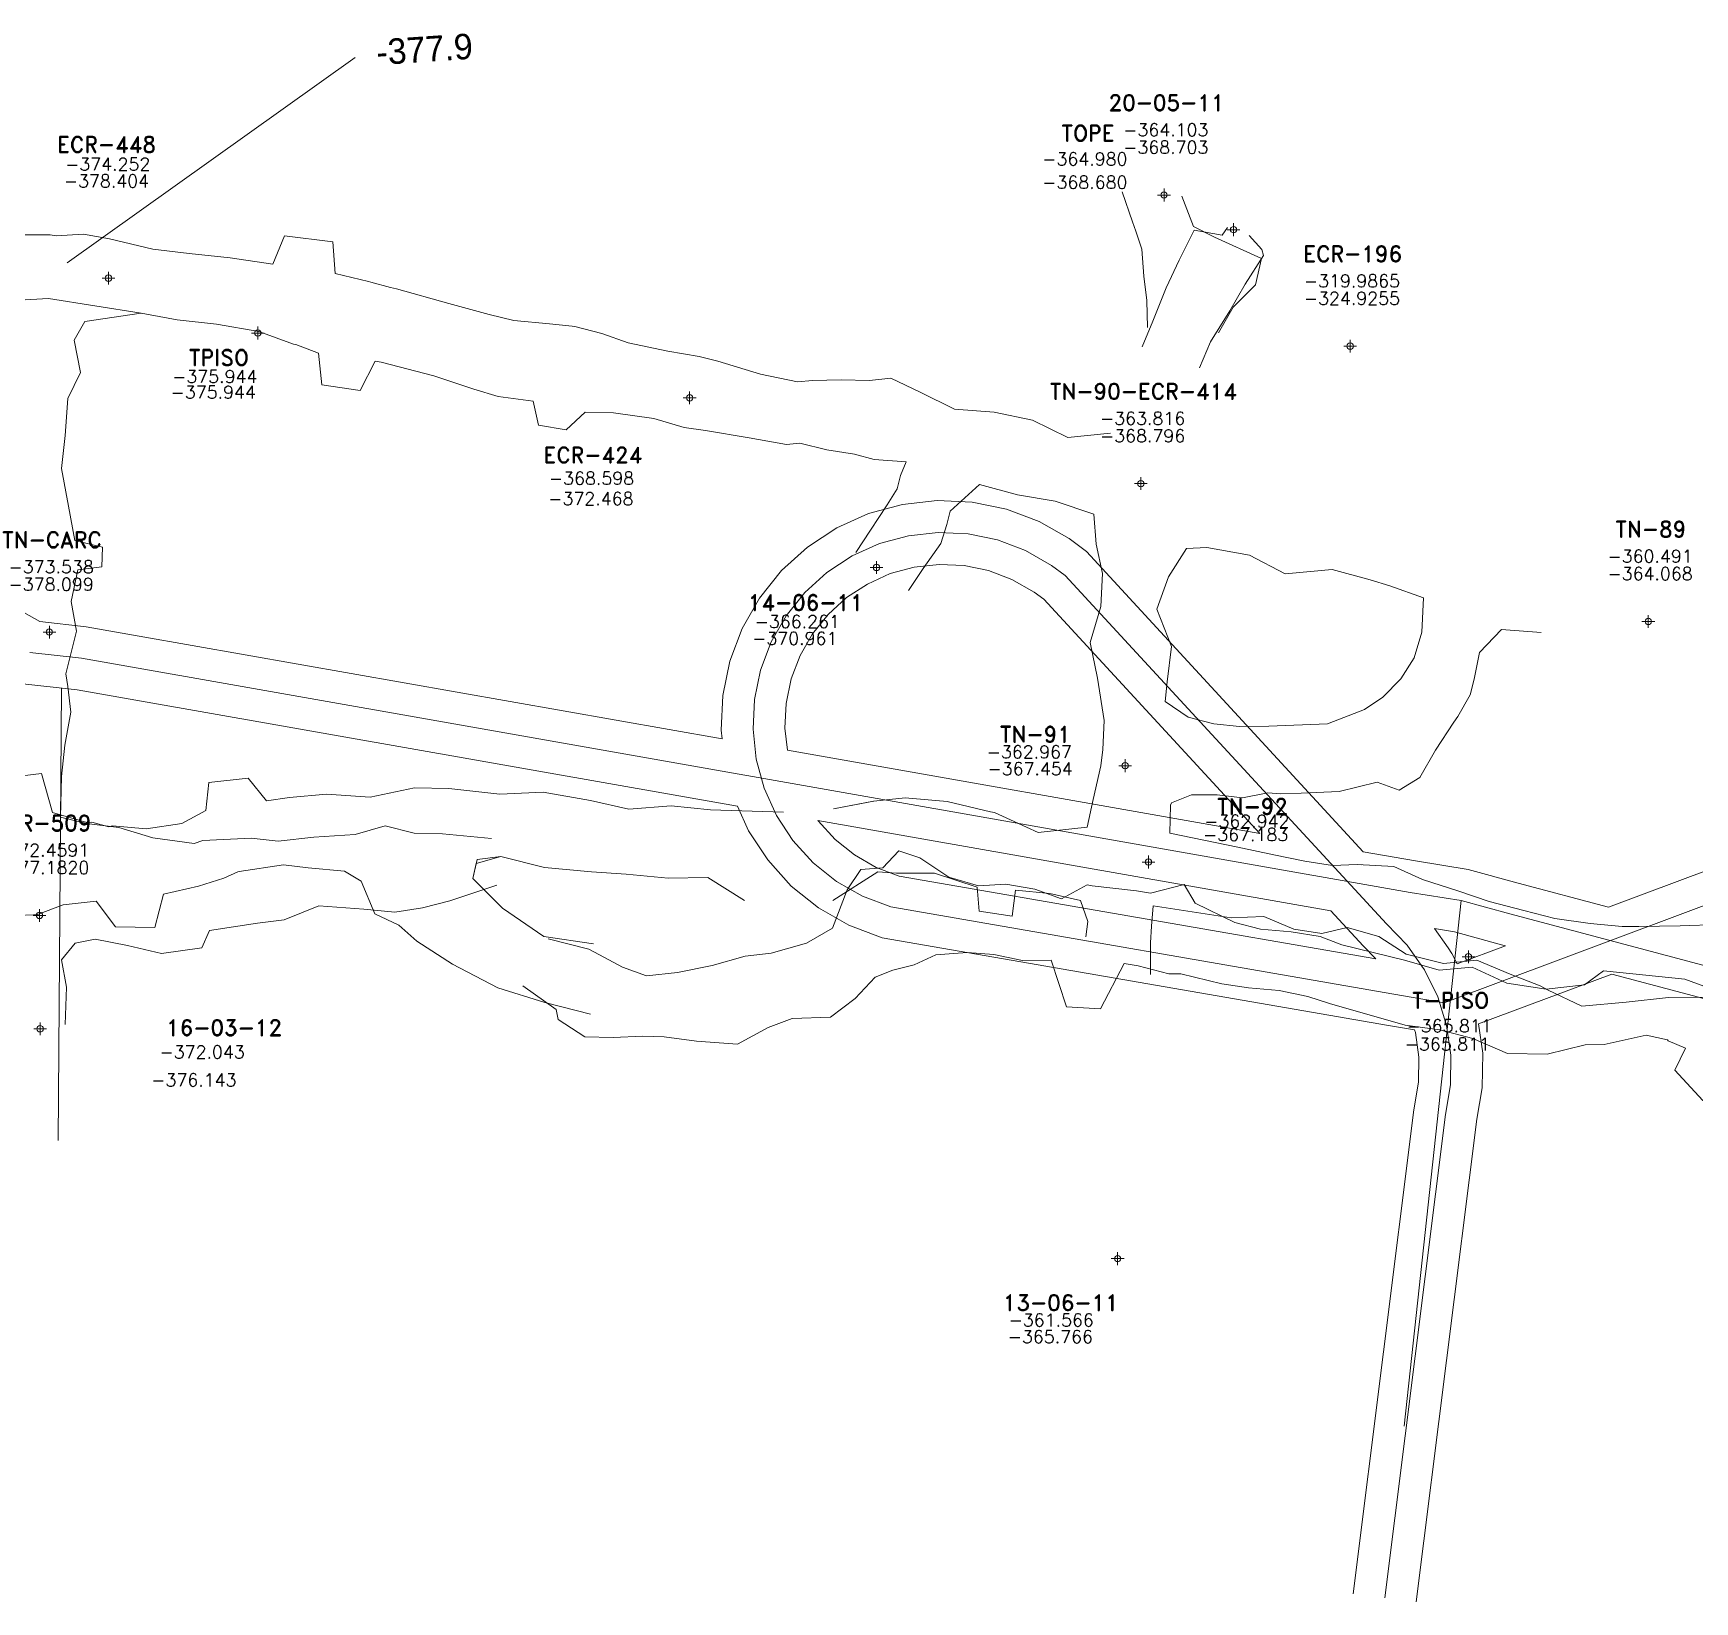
# Model space of a CAD drawing. Extents: x 0 to 99091, y -1812 to 13278.
# Drawn here: x 9876.4 to 10006.8, y 10087 to 10210.1 of the extents above; entities that cross this region are included whole.
import ezdxf
from ezdxf.enums import TextEntityAlignment as Align

# ---------------------------------------------------------------- set-up
doc = ezdxf.new("R2010")
doc.units = 0
doc.header["$MEASUREMENT"] = 0
doc.header["$PDMODE"] = 34
doc.header["$PDSIZE"] = 0.5
for name, color, linetype in [('abajo', 7, 'Continuous'), ('arriba', 7, 'Continuous'), ('F-440-8648-EW-SCR', 1, 'Continuous'), ('F-440-8648-FIC', 204, 'Continuous'), ('F-460-8340-EW-SCR', 5, 'Continuous'), ('F-460-8733-E-SCR', 206, 'Continuous'), ('F-460-8733-W-FIC', 160, 'Continuous'), ('proy82- 480', 7, 'Continuous'), ('PROY82-480', 3, 'Continuous'), ('R-165-7766-NW-FIC', 4, 'Continuous'), ('R-165-7766-NW-SA', 3, 'Continuous'), ('XC-460-8741-S-SCR', 1, 'Continuous')]:
    doc.layers.add(name, color=color, linetype=linetype)
doc.styles.add('ROMAND', font='ROMAND.SHX')
doc.styles.add('ROMANS', font='ROMANS.SHX', dxfattribs={"width": 2.5})

# ---------------------------------------------------------------- blocks, each defined once
blk = doc.blocks.new('F2')
at = {"lineweight": 0}
blk.add_point((0, 0), dxfattribs=at)
at = {"lineweight": 0, "style": 'ROMAND'}
for tag, height, p in [('NOMBRE', 1.25, (0.2, 6.62)), ('CIELO', 1, (0.14, 4.62)), ('PISO', 1, (0.14, 3.25))]:
    blk.add_attdef(tag, text='', height=height, dxfattribs=at).set_placement(p, align=Align.CENTER)
at = {"lineweight": 0, "style": 'ROMANS', "flags": 1}
for tag, p in [('MINA', (-0.07, -3.26)), ('LOCALIZACION', (-0.07, -4.93)), ('ESTRUCTURA', (-0.07, -6.62)), ('NIVEL', (-0.07, -8.29)), ('OBRA', (-0.07, -10.12)), ('FECHA', (-0.07, -11.79)), ('ATRAS', (-0.07, -13.48)), ('TOPOGRAFO', (2.67, -15.3))]:
    blk.add_attdef(tag, text='', height=1.25, dxfattribs=at).set_placement(p, align=Align.CENTER)

msp = doc.modelspace()

# ---------------------------------------------------------------- linework, layer by layer
at = {"color": 2, "linetype": 'Continuous', "lineweight": 0, "flags": 128}
for points, elevation in [([(9879.03, 10192.04), (9901.62, 10208.17)], -363.5), ([(9873.41, 10189.02), (9877.57, 10189.25), (9884.83, 10188.09)], -375.27)]:
    msp.add_lwpolyline(points, dxfattribs=dict(at, elevation=elevation))
at = {"color": 5, "linetype": 'Continuous', "lineweight": 0, "elevation": -375.63, "flags": 128}
msp.add_lwpolyline([(9988.44, 10141.99), (9983.95, 10100.75)], dxfattribs=at)
at = {"layer": 'abajo', "color": 5, "linetype": 'Continuous', "lineweight": 0}
for points in [[(9961.82, 10197.63, -368.7), (9962.64, 10195.26, -368.79), (9962.89, 10194.54, -368.75), (9963.38, 10193.11, -368.86), (9963.52, 10191, -368.73), (9963.77, 10189.08, -368.69), (9963.81, 10186.98, -368.76)], [(9966.5, 10197.27, -368.7), (9967.43, 10194.9, -368.79), (9969.07, 10194.07, -368.75), (9972.75, 10192.39, -368.86), (9972.29, 10190.33, -368.73), (9970.55, 10188.56, -368.69), (9969.39, 10186.55, -368.76)], [(9970.1, 10194.82, -368.68), (9969.68, 10194.23, -368.68), (9967.47, 10194.61, -368.78), (9966.3, 10192.27, -368.77), (9965.29, 10190.08, -368.67), (9964.24, 10187.48, -368.46), (9963.39, 10185.45, -368.45)], [(9971.8, 10194.2, -368.68), (9972.78, 10193.1, -368.68), (9972.92, 10192.62, -368.78), (9971.47, 10190.38, -368.77), (9970.27, 10188.27, -368.67), (9968.75, 10185.84, -368.46), (9967.9, 10183.81, -368.45)]]:
    msp.add_polyline3d(points, dxfattribs=at)
at = {"layer": 'arriba', "color": 5, "linetype": 'Continuous', "lineweight": 0}
for points in [[(9961.82, 10197.63, -364.1), (9962.64, 10195.26, -364.49), (9962.89, 10194.54, -364.55), (9963.38, 10193.11, -364.56), (9963.52, 10191, -364.93), (9963.77, 10189.08, -364.39), (9963.81, 10186.98, -364.56)], [(9966.5, 10197.27, -364.1), (9967.43, 10194.9, -364.49), (9969.07, 10194.07, -364.55), (9972.75, 10192.39, -364.56), (9972.29, 10190.33, -364.93), (9970.55, 10188.56, -364.39), (9969.39, 10186.55, -364.56)], [(9970.1, 10194.82, -364.98), (9969.68, 10194.23, -364.98), (9967.47, 10194.61, -364.78), (9966.3, 10192.27, -364.77), (9965.29, 10190.08, -364.87), (9964.24, 10187.48, -364.86), (9963.39, 10185.45, -364.65)], [(9971.8, 10194.2, -364.98), (9972.78, 10193.1, -364.98), (9972.92, 10192.62, -364.78), (9971.47, 10190.38, -364.77), (9970.27, 10188.27, -364.87), (9968.75, 10185.84, -364.86), (9967.9, 10183.81, -364.65)]]:
    msp.add_polyline3d(points, dxfattribs=at)
at = {"layer": 'F-440-8648-EW-SCR', "color": 1, "linetype": 'Continuous', "lineweight": 0, "flags": 128}
for points, elevation in [([(9959.61, 10172.31), (9959.78, 10169.97), (9960.27, 10167.66), (9960.15, 10165.08), (9959.31, 10162.24), (9959.88, 10159.44), (9960.42, 10156.13), (9960.31, 10153.85), (9960.15, 10152.57)], -364.56), ([(9985.47, 10165.76), (9982.84, 10166.7), (9981.3, 10167.16), (9978.32, 10167.97), (9974.62, 10167.63), (9971.83, 10169.11), (9968.48, 10169.7), (9966.88, 10169.63), (9965.47, 10167.41), (9964.55, 10164.87), (9965.71, 10161.94), (9965.37, 10159.17), (9965.21, 10157.63), (9967.01, 10156.38), (9969.03, 10155.87), (9971.03, 10155.66), (9973.34, 10155.67), (9977.93, 10155.87), (9980.85, 10156.99), (9982.29, 10157.95), (9983.69, 10159.4), (9984.75, 10161.04), (9984.75, 10161.04)], -361.91), ([(9985.47, 10165.76), (9985.35, 10163.05), (9984.75, 10161.04)], -361.91), ([(9989.15, 10158.13), (9989.46, 10159.38), (9989.88, 10161.46), (9991.61, 10163.26), (9994.71, 10163.03)], -362.02), ([(9989.15, 10158.13), (9988.17, 10156.45), (9987.85, 10155.99), (9986.43, 10153.81), (9985.2, 10151.66), (9983.56, 10150.67), (9981.85, 10151.28), (9978.86, 10150.55), (9975.87, 10150.43), (9974.28, 10150.36), (9973.25, 10150.45), (9971.28, 10150.06), (9969.28, 10150.28), (9967.28, 10150.29), (9965.69, 10149.66)], -361.91), ([(9953.46, 10142.82), (9953.19, 10140.78), (9950.59, 10141.16), (9950.45, 10143.05)], -367.02), ([(9953.46, 10142.82), (9953.19, 10140.78), (9950.59, 10141.16), (9950.45, 10143.05)], -362.82)]:
    msp.add_lwpolyline(points, dxfattribs=dict(at, elevation=elevation))
at = {"layer": 'F-440-8648-EW-SCR', "color": 1, "linetype": 'Continuous', "lineweight": 0}
for points in [[(9955.24, 10147.34, -363.06), (9959.09, 10147.76, -363.09), (9959.55, 10149.93, -362.69), (9960.15, 10152.57, -364.56)], [(9955.24, 10147.34, -367.26), (9959.09, 10147.76, -367.19), (9959.55, 10149.93, -367.39), (9960.15, 10152.57, -364.56)], [(9848.07, 10145.11, -365.61), (9848.75, 10144.8, -365.51), (9851.86, 10144.96, -365.55), (9855.34, 10146.17, -365.49), (9857.74, 10147.16, -365.53), (9860.9, 10146.82, -365.57), (9864.05, 10146.59, -365.71), (9867.16, 10147.55, -365.85), (9867.93, 10150.61, -365.78), (9870.15, 10150.85, -365.78), (9871.03, 10148.91, -365.8), (9874.24, 10148.08, -365.74), (9874.62, 10151.68, -365.85), (9877.02, 10151.97, -365.86), (9877.87, 10148.91, -365.88), (9880.58, 10148.11, -366.02), (9880.96, 10148.14, -366.15)], [(9848.07, 10145.11, -360.41), (9848.75, 10144.8, -360.51), (9851.86, 10144.96, -360.25), (9855.34, 10146.17, -360.19), (9857.74, 10147.16, -360.33), (9860.9, 10146.82, -360.47), (9864.05, 10146.59, -360.11), (9867.16, 10147.55, -360.45), (9867.93, 10150.61, -360.18), (9870.15, 10150.85, -360.18), (9871.03, 10148.91, -360.7), (9874.24, 10148.08, -361.14), (9874.62, 10151.68, -361.15), (9877.02, 10151.97, -361.16), (9877.87, 10148.91, -361.18), (9880.58, 10148.11, -361.52), (9880.96, 10148.14, -361.65)], [(9880.96, 10148.14, -361.65), (9882.3, 10147.77, -361.39), (9882.59, 10147.85, -361.41), (9885.23, 10147.62, -361.6), (9888.02, 10148.05, -361.72), (9889.92, 10149.07, -362.4), (9890.14, 10151.25, -362.65), (9893.24, 10151.6, -362.65), (9894.68, 10149.82, -361.89), (9896.47, 10150.08, -361.86), (9899.39, 10150.35, -361.61), (9899.39, 10150.35, -361.61)], [(9880.96, 10148.14, -366.15), (9882.3, 10147.77, -366.19), (9882.59, 10147.85, -366.21), (9885.23, 10147.62, -366.3), (9888.02, 10148.05, -366.32), (9889.92, 10149.07, -366.4), (9890.14, 10151.25, -366.45), (9893.24, 10151.6, -366.45), (9894.68, 10149.82, -366.69), (9896.47, 10150.08, -366.66), (9899.39, 10150.35, -367.01), (9899.39, 10150.35, -367.01)], [(9899.39, 10150.35, -361.61), (9899.39, 10150.35, -361.61), (9902.8, 10150.1, -361.99), (9906.29, 10150.85, -361.77), (9908.99, 10150.79, -361.96), (9912.99, 10150.35, -362.24), (9916.39, 10150.5, -362.22), (9920.1, 10149.85, -362.6)], [(9899.39, 10150.35, -367.01), (9899.39, 10150.35, -367.01), (9902.8, 10150.1, -367.09), (9906.29, 10150.85, -366.97), (9908.99, 10150.79, -366.96), (9912.99, 10150.35, -366.94), (9916.39, 10150.5, -367.02), (9920.1, 10149.85, -367)], [(9920.1, 10149.85, -362.6), (9923.12, 10149.17, -361.7), (9926.43, 10149.43, -361.5), (9929.52, 10149.11, -362.1), (9935.25, 10148.92, -362.5)], [(9920.1, 10149.85, -367), (9923.12, 10149.17, -366.8), (9926.43, 10149.43, -366.8), (9929.52, 10149.11, -367.1), (9935.25, 10148.92, -366.9)], [(9939.18, 10149.19, -366.8), (9942.32, 10149.8, -366.8)], [(9939.18, 10149.19, -362.6), (9942.33, 10149.8, -362.93)], [(9942.33, 10149.8, -366.8), (9944.79, 10150.05, -366.92)], [(9942.33, 10149.8, -362.93), (9944.79, 10150.05, -362.82)], [(9944.79, 10150.05, -362.82), (9948.09, 10149.77, -362.75), (9951.5, 10148.96, -362.79)], [(9944.79, 10150.05, -366.92), (9948.09, 10149.77, -366.85), (9951.5, 10148.96, -366.89)], [(9970.9, 10146.19, -367.26), (9965.57, 10147.29, -367.19), (9965.63, 10149.49, -367.39), (9965.69, 10149.66, -367.38)], [(9970.9, 10146.19, -363.06), (9965.57, 10147.29, -363.09), (9965.63, 10149.49, -362.69), (9965.69, 10149.66, -362.69)], [(9951.5, 10148.96, -362.79), (9951.5, 10148.96, -362.79), (9951.8, 10148.91, -362.79), (9954.33, 10147.75, -362.82), (9955.24, 10147.34, -363.06)], [(9951.5, 10148.96, -366.89), (9951.5, 10148.96, -366.89), (9951.8, 10148.91, -366.89), (9954.33, 10147.75, -367.02), (9955.24, 10147.34, -367.26)], [(9978.34, 10144.74, -366.87), (9976.17, 10145.08, -366.9), (9973.72, 10145.58, -367.02), (9970.9, 10146.19, -367.26)], [(9978.34, 10144.74, -362.77), (9976.17, 10145.08, -362.8), (9973.72, 10145.58, -363.02), (9970.9, 10146.19, -363.06)], [(9881.3, 10141.96, -361.52), (9882.83, 10139.92, -361.39), (9885.91, 10139.88, -361.41), (9886.59, 10142.5, -361.6), (9889.32, 10143.12, -361.72), (9891.33, 10143.75, -362.4), (9892.43, 10144.25, -362.65), (9892.53, 10144.28, -362.65), (9896.01, 10144.79, -361.89), (9897.93, 10144.57, -361.86), (9900.79, 10144.3, -361.47), (9902.09, 10143.51, -361.9)], [(9881.3, 10141.96, -366.02), (9882.83, 10139.92, -366.19), (9885.9, 10139.87, -366.21), (9886.59, 10142.5, -366.3), (9889.32, 10143.12, -366.32), (9891.33, 10143.75, -366.4), (9892.43, 10144.25, -366.45), (9892.53, 10144.28, -366.45), (9896.01, 10144.79, -366.69), (9897.93, 10144.57, -366.66), (9900.79, 10144.3, -366.87), (9902.09, 10143.51, -366.8)], [(9920.33, 10138.59, -366.22), (9920.33, 10138.59, -366.22), (9916.43, 10139.17, -365.89), (9913.19, 10141.39, -365.84), (9910.86, 10143.73, -365.86), (9911.2, 10145.23, -366.63), (9911.2, 10145.23, -366.63), (9911.2, 10145.23, -366.63)], [(9920.33, 10138.59, -361.62), (9920.33, 10138.59, -361.62), (9916.43, 10139.17, -362.09), (9913.19, 10141.39, -361.34), (9910.86, 10143.73, -360.86), (9911.12, 10144.91, -361.13), (9911.12, 10144.91, -361.13), (9911.12, 10144.91, -361.13)], [(9911.12, 10144.91, -361.13), (9913.06, 10145.45, -362.24), (9916.48, 10144.6, -362.22), (9920.18, 10144.25, -362.6)], [(9911.2, 10145.23, -366.63), (9913.06, 10145.45, -366.94), (9916.48, 10144.6, -367.02), (9920.18, 10144.25, -367)], [(9920.18, 10144.25, -362.6), (9922.91, 10144.07, -361.7), (9926.2, 10143.74, -361.5), (9929.31, 10143.81, -362.1), (9932.19, 10142, -361.72), (9932.19, 10142, -361.72)], [(9920.18, 10144.25, -367), (9922.91, 10144.07, -366.8), (9926.2, 10143.74, -366.8), (9929.31, 10143.81, -367.1), (9932.19, 10142, -366.32)], [(9939.12, 10142, -362.47), (9939.12, 10142, -362.47), (9942.65, 10144.24, -363.12)], [(9939.12, 10142, -366.77), (9939.12, 10142, -366.77), (9942.65, 10144.24, -366.77)], [(9942.65, 10144.24, -366.77), (9944.12, 10144.14, -366.78)], [(9942.65, 10144.24, -363.12), (9944.12, 10144.14, -363.28)], [(9944.12, 10144.14, -363.28), (9947.1, 10144.15, -362.75), (9950.45, 10143.05, -362.82)], [(9944.12, 10144.14, -366.78), (9947.1, 10144.15, -366.85), (9950.45, 10143.05, -366.89)], [(9980.63, 10144.8, -367.47), (9980.28, 10144.83, -367.46), (9978.34, 10144.74, -366.87)], [(9980.63, 10144.8, -363.11), (9980.28, 10144.83, -363.06), (9978.34, 10144.74, -362.77)], [(10001.07, 10139.96, -361.91), (9998.56, 10140.2, -362.22), (9995.78, 10140.59, -361.92), (9993.36, 10141.22, -363.42), (9990.64, 10141.91, -362.32), (9988.26, 10142.73, -361.23), (9985.39, 10143.66, -362.43), (9983.15, 10144.66, -362.63), (9980.28, 10144.83, -363.06)], [(10001.07, 10139.96, -366.81), (9998.56, 10140.2, -366.82), (9995.78, 10140.59, -366.82), (9993.36, 10141.22, -366.82), (9990.64, 10141.91, -366.82), (9988.26, 10142.73, -366.93), (9985.39, 10143.66, -367.03), (9983.15, 10144.66, -367.03), (9980.28, 10144.83, -367.46)], [(9920.1, 10133.08, -361.14), (9916.51, 10134, -361.26), (9912.83, 10135.14, -362.09), (9909.26, 10136.99, -361.34), (9906.47, 10138.81, -360.86), (9905.05, 10140.07, -361.13), (9903.16, 10140.96, -361.21), (9902.09, 10143.51, -361.9)], [(9920.1, 10133.08, -366.14), (9916.51, 10134, -366.16), (9912.83, 10135.14, -365.89), (9909.26, 10136.99, -365.84), (9906.47, 10138.81, -365.86), (9905.05, 10140.07, -366.63), (9903.16, 10140.96, -366.71), (9902.09, 10143.51, -366.8)], [(9848.47, 10138.63, -365.61), (9849.4, 10139.24, -365.51), (9852.49, 10139.5, -365.55), (9855.97, 10140.81, -365.49), (9858.45, 10141.1, -365.53), (9861.64, 10140.47, -365.57), (9864.73, 10140.73, -365.71), (9867.85, 10141.59, -365.85), (9870.22, 10141.17, -365.78), (9870.49, 10140.59, -365.78), (9872.01, 10140.47, -365.8), (9875.09, 10140.83, -365.74), (9876.39, 10140.88, -365.85), (9876.69, 10140.91, -365.86), (9878.72, 10141.65, -365.88), (9881.3, 10141.96, -366.02), (9881.3, 10141.96, -366.02)], [(9848.47, 10138.63, -360.41), (9849.4, 10139.24, -360.51), (9852.49, 10139.5, -360.25), (9855.97, 10140.81, -360.19), (9858.45, 10141.1, -360.33), (9861.64, 10140.47, -360.47), (9864.73, 10140.73, -360.11), (9867.85, 10141.59, -360.45), (9870.22, 10141.17, -360.18), (9870.49, 10140.59, -360.18), (9872.01, 10140.47, -360.7), (9875.09, 10140.83, -361.14), (9876.39, 10140.88, -361.15), (9876.69, 10140.91, -361.16), (9878.72, 10141.65, -361.18), (9881.3, 10141.96, -361.52), (9881.3, 10141.96, -361.52)], [(9953.46, 10142.82, -362.82), (9953.46, 10142.82, -362.82), (9953.46, 10142.82, -362.82), (9953.46, 10142.82, -362.82), (9956.15, 10142.55, -363.64)], [(9953.46, 10142.82, -367.02), (9953.46, 10142.82, -367.02), (9956.15, 10142.55, -367.04)], [(9958.98, 10139.14, -363.08), (9959.14, 10140.35, -363.07), (9958.56, 10141.99, -363.04), (9956.15, 10142.55, -363.64)], [(9958.98, 10139.14, -366.88), (9959.14, 10140.35, -367.07), (9958.56, 10141.99, -367.04), (9956.15, 10142.55, -367.04)], [(9964.06, 10138.69, -363.08), (9964.13, 10139.98, -363.07), (9964.25, 10141.57, -363.04), (9970.39, 10140.65, -362.94)], [(9964.06, 10138.69, -366.88), (9964.13, 10139.98, -367.07), (9964.25, 10141.57, -367.04), (9970.39, 10140.65, -367.04)], [(9977.49, 10139.4, -366.87), (9975.31, 10139.75, -366.9), (9972.94, 10140.74, -367.02), (9970.39, 10140.65, -367.04)], [(9977.49, 10139.4, -362.77), (9975.31, 10139.75, -362.8), (9972.94, 10140.74, -363.02), (9970.39, 10140.65, -362.94)], [(9979.49, 10139.89, -367.46), (9977.49, 10139.4, -366.87)], [(9979.49, 10139.89, -363.06), (9977.49, 10139.4, -362.77)], [(9995.26, 10134.95, -362.07), (9995.26, 10134.95, -362.07), (9994.64, 10135.31, -361.92), (9992.28, 10136.23, -363.42), (9989.65, 10137.32, -362.32), (9987.04, 10137.06, -361.23), (9984.12, 10137.8, -362.43), (9981.97, 10139.18, -362.63), (9979.49, 10139.89, -363.06)], [(9995.26, 10134.95, -366.77), (9995.26, 10134.95, -366.77), (9994.64, 10135.31, -366.82), (9992.28, 10136.23, -366.82), (9989.65, 10137.32, -366.82), (9987.04, 10137.06, -366.93), (9984.12, 10137.8, -367.03), (9981.97, 10139.18, -367.03), (9979.49, 10139.89, -367.46)], [(10019.21, 10139.39, -363.04), (10017.47, 10139.27, -362.56), (10016.08, 10139.5, -362.37), (10013.59, 10139.71, -362.4), (10010.77, 10139.87, -362.23), (10008.69, 10140.12, -362.65), (10005.63, 10140.02, -362.18), (10002.37, 10139.95, -362.01), (10001.07, 10139.96, -361.91), (10001.07, 10139.96, -361.91)], [(10019.21, 10139.39, -366.84), (10017.47, 10139.27, -366.86), (10016.08, 10139.5, -366.87), (10013.59, 10139.71, -366.9), (10010.77, 10139.87, -366.93), (10008.69, 10140.12, -367.05), (10005.63, 10140.02, -366.78), (10002.37, 10139.95, -366.81), (10001.07, 10139.96, -366.81), (10001.07, 10139.96, -366.81)], [(9964.04, 10136.18, -366.69), (9964.04, 10136.18, -366.69), (9964.06, 10138.69, -366.88)], [(9964.04, 10136.18, -363.29), (9964.04, 10136.18, -363.29), (9964.06, 10138.69, -363.08)], [(10018.47, 10134.6, -363.04), (10016.7, 10134.63, -362.56), (10015.31, 10134.86, -362.37), (10012.9, 10135.57, -362.4), (10009.89, 10134.55, -362.23), (10007.74, 10134.4, -362.65), (10004.7, 10134.39, -362.18), (10001.39, 10134.03, -362.01), (9997.89, 10133.7, -361.84), (9995.26, 10134.95, -362.07)], [(10018.47, 10134.54, -366.84), (10016.7, 10134.63, -366.86), (10015.31, 10134.86, -366.87), (10012.9, 10135.57, -366.9), (10009.89, 10134.55, -366.93), (10007.74, 10134.4, -367.05), (10004.7, 10134.39, -366.78), (10001.39, 10134.03, -366.81), (9997.89, 10133.7, -366.84), (9995.26, 10134.95, -366.77)]]:
    msp.add_polyline3d(points, dxfattribs=at)
at = {"layer": 'F-460-8340-EW-SCR', "linetype": 'Continuous', "lineweight": 0}
for points in [[(9926.92, 10136.36, -376.53), (9926.92, 10136.36, -376.53), (9929.65, 10136.91, -376.7), (9932.25, 10137.64, -376.76), (9934.27, 10137.87, -376.91), (9937.06, 10138.66, -376.88), (9939.1, 10139.84, -377.04), (9940.24, 10142.83, -376.89), (9941.31, 10144.43, -376.92), (9943.05, 10144.57, -376.97), (9944.29, 10145.91, -377), (9945.95, 10145.34, -377.49)], [(9926.92, 10136.36, -372.53), (9926.92, 10136.36, -372.53), (9929.65, 10136.91, -373.4), (9932.25, 10137.64, -372.76), (9934.27, 10137.87, -373.21), (9937.06, 10138.66, -372.68), (9939.1, 10139.84, -373.04), (9940.24, 10142.83, -372.79), (9941.31, 10144.43, -372.72), (9943.05, 10144.57, -372.97), (9944.29, 10145.91, -373), (9945.95, 10145.34, -373.09)], [(9945.95, 10145.34, -377.49), (9945.95, 10145.34, -377.49), (9948.23, 10143.84, -377.61), (9950.55, 10143.14, -377.53), (9952.7, 10143.28, -377.55), (9954.97, 10142.9, -377.46), (9957.07, 10142.14, -377.48), (9959.08, 10143.22, -377.6), (9959.47, 10143.15, -377.6), (9962.96, 10142.76, -377.53), (9964.04, 10142.58, -377.54), (9966.69, 10143.25, -377.46), (9967.56, 10141.78, -377.46)], [(9945.95, 10145.34, -373.09), (9945.95, 10145.34, -373.09), (9948.23, 10143.84, -373.11), (9950.55, 10143.14, -372.93), (9952.7, 10143.28, -373.15), (9954.97, 10142.9, -372.96), (9957.07, 10142.14, -373.08), (9959.08, 10143.22, -373.4), (9959.47, 10143.15, -373.4), (9962.96, 10142.76, -373.43), (9964.04, 10142.58, -373.44), (9966.69, 10143.25, -373.86), (9967.56, 10141.78, -372.86)], [(9967.56, 10141.78, -372.86), (9970.66, 10140.27, -372.82), (9972.69, 10139.74, -373.2), (9975.1, 10139.54, -373.07), (9977.37, 10139.17, -373.24), (9979.07, 10138.51, -373.62)], [(9967.56, 10141.78, -377.46), (9970.66, 10140.27, -377.72), (9972.69, 10139.74, -377.6), (9975.1, 10139.54, -377.67), (9977.37, 10139.17, -377.64), (9979.07, 10138.51, -377.52)], [(9916.78, 10139, -371.43), (9919.97, 10138.19, -371.75), (9920.41, 10137.95, -371.79), (9922.6, 10136.76, -372.06), (9924.5, 10136.08, -371.79), (9926.92, 10136.36, -372.53)], [(9916.78, 10139, -376.13), (9919.97, 10138.19, -376.35), (9920.41, 10137.95, -376.39), (9922.6, 10136.76, -376.56), (9924.5, 10136.08, -376.59), (9926.92, 10136.36, -376.53)], [(9924.21, 10131.35, -376.53), (9924.21, 10131.35, -376.53), (9925.88, 10131.3, -376.07), (9928.41, 10130.95, -376.52), (9931.63, 10130.72, -376.7), (9934.05, 10132.02, -376.76), (9935.92, 10132.73, -376.91), (9938.93, 10132.85, -376.88), (9940.87, 10134.31, -377.04), (9942.44, 10135.97, -376.89), (9943.84, 10136.52, -376.92), (9945.49, 10136.95, -376.97), (9947.19, 10137.73, -377.61)], [(9924.21, 10131.35, -372.53), (9924.21, 10131.35, -372.53), (9925.88, 10131.3, -372.57), (9928.41, 10130.95, -372.72), (9931.63, 10130.72, -373.4), (9934.05, 10132.02, -372.76), (9935.92, 10132.73, -373.21), (9938.93, 10132.85, -372.68), (9940.87, 10134.31, -373.04), (9942.44, 10135.97, -372.79), (9943.84, 10136.52, -372.72), (9945.49, 10136.95, -372.97), (9947.19, 10137.73, -373.11)], [(9947.19, 10137.73, -377.61), (9947.19, 10137.73, -377.61), (9949.66, 10137.92, -377.53), (9951.76, 10137.76, -377.55), (9954.01, 10137.28, -377.46), (9956.25, 10137.31, -377.48), (9957.46, 10133.65, -377.6), (9960.13, 10133.49, -377.6), (9961.99, 10137.05, -377.53), (9963.07, 10136.86, -377.54), (9965.5, 10136.25, -377.46), (9966.44, 10136.25, -377.76)], [(9947.19, 10137.73, -373.11), (9947.19, 10137.73, -373.11), (9949.66, 10137.92, -372.93), (9951.76, 10137.76, -373.15), (9954.01, 10137.28, -372.96), (9956.25, 10137.31, -373.08), (9957.46, 10133.65, -373.4), (9960.13, 10133.49, -373.4), (9961.99, 10137.05, -373.43), (9963.07, 10136.86, -373.44), (9965.5, 10136.25, -373.86), (9966.44, 10136.25, -373.16)], [(9979.07, 10138.51, -373.62), (9983.99, 10137.31, -373.18), (9986.7, 10136.54, -373.45), (9989.29, 10136.77, -373.13), (9992.01, 10135.5, -373.2), (9995.11, 10135.04, -373.36), (9998.11, 10135.37, -373.63), (9999.6, 10136.49, -373.81)], [(9979.07, 10138.51, -377.52), (9983.99, 10137.31, -377.68), (9986.7, 10136.54, -377.65), (9989.29, 10136.77, -377.73), (9992.01, 10135.5, -377.7), (9995.11, 10135.04, -377.66), (9998.11, 10135.37, -377.73), (9999.6, 10136.49, -377.81)], [(9999.6, 10136.49, -373.81), (10005.99, 10135.82, -373.65), (10007.76, 10135.18, -374.03), (10009.47, 10137.08, -374.2), (10011.8, 10135.77, -374.2), (10010.92, 10134.23, -373.78), (10012.04, 10131.67, -372.73), (10012.22, 10131.44, -372.73), (10012.74, 10129.81, -373.4), (10014.65, 10127.37, -373.45), (10016.83, 10124.76, -373.69), (10018.56, 10122.55, -373.44), (10020.47, 10120.11, -373.18), (10022.05, 10117.29, -373.43), (10024.4, 10114.94, -373.17)], [(9999.6, 10136.49, -377.81), (10005.99, 10135.82, -377.85), (10007.76, 10135.18, -377.93), (10009.47, 10137.08, -377.9), (10011.8, 10135.77, -377.9), (10010.92, 10134.23, -377.88), (10012.04, 10131.67, -377.73), (10012.22, 10131.44, -377.73), (10012.74, 10129.81, -377.7), (10014.65, 10127.37, -377.65), (10016.83, 10124.76, -377.69), (10018.56, 10122.55, -377.64), (10020.47, 10120.11, -377.78), (10022.05, 10117.29, -377.83), (10024.4, 10114.94, -377.67)], [(9914.78, 10135.31, -371.43), (9917.4, 10133.44, -371.75), (9917.56, 10132.67, -371.79), (9919.66, 10131.31, -372.06), (9921.89, 10131.24, -371.79), (9924.21, 10131.35, -372.53)], [(9914.78, 10135.31, -376.13), (9917.4, 10133.44, -376.35), (9917.56, 10132.67, -376.39), (9919.66, 10131.31, -376.56), (9921.89, 10131.24, -376.59), (9924.21, 10131.35, -376.53)], [(9966.44, 10136.25, -373.16), (9969.65, 10135.47, -372.82), (9971.73, 10135.14, -373.2), (9974.14, 10134.94, -373.07), (9976.39, 10134.47, -373.24), (9978.11, 10133.91, -373.62)], [(9966.44, 10136.25, -377.76), (9969.65, 10135.47, -377.72), (9971.73, 10135.14, -377.6), (9974.14, 10134.94, -377.67), (9976.39, 10134.47, -377.64), (9978.11, 10133.91, -377.52)], [(9978.11, 10133.91, -373.62), (9984.05, 10132.21, -373.18), (9986.75, 10131.84, -373.45), (9989.36, 10131.17, -373.13), (9992.07, 10130, -373.2), (9995.17, 10129.94, -373.36), (9998.16, 10130.67, -373.63), (9999.66, 10130.69, -373.81)], [(9978.11, 10133.91, -377.52), (9984.05, 10132.21, -377.68), (9986.75, 10131.84, -377.65), (9989.36, 10131.17, -377.73), (9992.07, 10130, -377.7), (9995.17, 10129.94, -377.66), (9998.16, 10130.67, -377.73), (9999.66, 10130.69, -377.81)], [(9999.66, 10130.69, -377.81), (10002.96, 10131.42, -377.93), (10004.63, 10131.07, -377.9), (10004.69, 10130.99, -377.9), (10006.05, 10130.4, -377.88), (10005.21, 10128.69, -377.73), (10007.4, 10126.29, -377.73), (10008.81, 10126.72, -377.7), (10010.72, 10124.28, -377.65), (10012.97, 10121.73, -377.69), (10014.7, 10119.53, -377.64), (10015.75, 10116.41, -377.78), (10017.49, 10113.71, -377.83), (10019.84, 10111.36, -377.67)], [(9999.66, 10130.69, -373.81), (10002.96, 10131.42, -374.03), (10004.63, 10131.07, -374.2), (10004.69, 10130.99, -374.2), (10006.05, 10130.4, -373.78), (10005.21, 10128.69, -372.73), (10007.4, 10126.29, -372.73), (10008.81, 10126.72, -373.4), (10010.72, 10124.28, -373.45), (10012.97, 10121.73, -373.69), (10014.7, 10119.53, -373.44), (10015.75, 10116.41, -373.18), (10017.49, 10113.71, -373.43), (10019.84, 10111.36, -373.17)]]:
    msp.add_polyline3d(points, dxfattribs=at)
at = {"layer": 'F-460-8733-E-SCR', "color": 206, "linetype": 'Continuous', "lineweight": 0}
for points in [[(9901.64, 10147.18, -372.15), (9898.38, 10146.96, -372), (9895.59, 10146.66, -371.76), (9893.47, 10146.9, -371.51), (9889.67, 10146.72, -371.69), (9888.99, 10146.47, -371.7), (9885.75, 10146.93, -371.47), (9883.08, 10147.73, -371.72), (9880.55, 10148.05, -372.27), (9878.49, 10148.54, -372.53)], [(9901.64, 10147.18, -376.85), (9898.38, 10146.96, -376.4), (9895.59, 10146.66, -376.66), (9893.47, 10146.9, -376.81), (9889.67, 10146.72, -376.79), (9888.99, 10146.47, -376.9), (9885.75, 10146.93, -377.07), (9883.08, 10147.73, -377.12), (9880.55, 10148.05, -377.17), (9878.49, 10148.54, -377.47)], [(9912.34, 10146.86, -372.72), (9908.48, 10147.24, -372.13), (9906.26, 10147.29, -372.04), (9903.99, 10147.85, -371.64), (9901.64, 10147.18, -372.15)], [(9912.34, 10146.86, -376.72), (9908.48, 10147.24, -376.63), (9906.26, 10147.29, -376.74), (9903.99, 10147.85, -376.94), (9901.64, 10147.18, -376.85)], [(9912.75, 10143.19, -376.72), (9909.06, 10141.97, -376.63), (9906.91, 10141.43, -376.74), (9904.74, 10141.09, -376.94), (9902.3, 10141.32, -376.85)], [(9912.75, 10143.19, -372.72), (9909.06, 10141.97, -372.13), (9906.91, 10141.43, -372.04), (9904.74, 10141.09, -371.64), (9902.3, 10141.32, -372.15)], [(9902.3, 10141.32, -372.15), (9898.78, 10141.58, -372), (9896.05, 10140.47, -371.76), (9893.97, 10140.22, -371.51), (9890.2, 10139.64, -371.69), (9889.6, 10138.29, -371.7), (9886.42, 10137.85, -371.47), (9883.77, 10138.46, -371.72), (9881.23, 10138.97, -372.27), (9879.65, 10138.65, -372.61)], [(9902.3, 10141.32, -376.85), (9898.78, 10141.58, -376.4), (9896.05, 10140.47, -376.66), (9893.97, 10140.22, -376.81), (9890.2, 10139.64, -376.79), (9889.6, 10138.29, -376.9), (9886.42, 10137.85, -377.07), (9883.77, 10138.46, -377.12), (9881.23, 10138.97, -377.17), (9879.65, 10138.65, -377.21)]]:
    msp.add_polyline3d(points, dxfattribs=at)
at = {"layer": 'proy82- 480', "color": 3, "linetype": 'Continuous', "lineweight": 0, "flags": 128}
for points in [[(9840.19, 10184.53), (9876.88, 10163.89), (9880.51, 10163.49), (9930.42, 10154.69), (9930.35, 10155.36), (9930.48, 10158.1), (9931.04, 10160.79), (9932.01, 10163.36), (9933.37, 10165.74), (9935.09, 10167.89), (9937.13, 10169.73), (9939.42, 10171.24), (9941.93, 10172.38), (9944.58, 10173.09), (9947.3, 10173.4), (9950.05, 10173.27), (9952.74, 10172.71), (9955.31, 10171.74), (9957.66, 10170.4), (9959.03, 10169.38), (9980.74, 10145.83), (9984.84, 10145.11), (9988.97, 10144.44), (9992.91, 10143.35), (10000, 10141.47)], [(9832.24, 10183.26), (9875.32, 10159.03), (9879.8, 10158.53), (9931.63, 10149.4)], [(9935.55, 10153.79), (9935.36, 10155.52), (9935.45, 10157.46), (9935.85, 10159.39), (9936.55, 10161.22), (9937.52, 10162.92), (9938.75, 10164.45), (9940.19, 10165.77), (9941.84, 10166.84), (9943.62, 10167.66), (9945.51, 10168.17), (9947.47, 10168.38), (9949.42, 10168.29), (9951.34, 10167.89), (9953.17, 10167.2), (9954.91, 10166.2), (9955.67, 10165.64), (9972.62, 10147.26)], [(9878.58, 10158.67), (9878.31, 10123.15)], [(10045.28, 10158.4), (10000, 10141.47)], [(9935.55, 10153.79), (9972.62, 10147.26)], [(9984.78, 10131.84), (9982.72, 10132.19), (9942.99, 10139.07), (9940.38, 10140.06), (9938, 10141.42), (9935.86, 10143.13), (9934.01, 10145.18), (9932.5, 10147.47), (9931.63, 10149.4)], [(10000.26, 10136.23), (9989.8, 10132.32), (9990.12, 10130.03), (9990.08, 10127.29), (9989.66, 10124.83), (9984.91, 10086.96)], [(10000.26, 10136.23), (10046.78, 10123.87)], [(9984.78, 10131.84), (9984.84, 10131.65), (9985.12, 10129.71), (9985.09, 10127.75), (9984.71, 10125.57), (9979.95, 10087.58)]]:
    msp.add_lwpolyline(points, dxfattribs=at)
at = {"layer": 'proy82- 480', "color": 1, "linetype": 'Continuous', "lineweight": 0, "elevation": -375.63, "flags": 128}
for points in [[(10045.88, 10155.96), (9987.1, 10133.98), (9983.15, 10134.65), (9943.66, 10141.49), (9941.45, 10142.33), (9939.41, 10143.5), (9937.57, 10144.96), (9935.99, 10146.71), (9934.7, 10148.68), (9933.73, 10150.82), (9933.11, 10153.1), (9932.86, 10155.44), (9932.97, 10157.78), (9933.45, 10160.09), (9934.28, 10162.29), (9935.45, 10164.33), (9936.92, 10166.17), (9938.66, 10167.75), (9940.63, 10169.04), (9942.77, 10170.02), (9945.05, 10170.63), (9947.39, 10170.89), (9949.74, 10170.78), (9952.04, 10170.3), (9954.24, 10169.47), (9956.29, 10168.3), (9957.35, 10167.51), (9982.56, 10140.17), (9984.2, 10138.49), (9985.35, 10136.84), (9985.55, 10136.56), (9986.59, 10134.45), (9987.29, 10132.2), (9987.62, 10129.87), (9987.59, 10127.52), (9987.19, 10125.2), (9982.43, 10087.27)], [(9876.1, 10161.46), (9880.16, 10161.01), (9984.42, 10142.64), (9988.44, 10141.99), (9992.26, 10140.94), (10047.15, 10126.36)]]:
    msp.add_lwpolyline(points, dxfattribs=at)
at = {"layer": 'proy82- 480', "color": 3, "linetype": 'Continuous', "lineweight": 0, "flags": 128}
msp.add_lwpolyline([(9978.21, 10141.2), (9980.74, 10138.45), (9981.74, 10137.43), (9944.32, 10143.91), (9942.53, 10144.6), (9940.82, 10145.58), (9939.29, 10146.79), (9937.97, 10148.24), (9937.94, 10148.29)], close=True, dxfattribs=at)
at = {"layer": 'proy82- 480', "color": 1, "linetype": 'Continuous', "lineweight": 0, "flags": 128}
for points in [[(9986.33, 10139.8), (9987.4, 10138.28), (9987.71, 10137.84), (9988.11, 10137.03)], [(9986.33, 10139.8), (9987.91, 10139.54), (9991.61, 10138.53), (9991.91, 10138.45), (9988.11, 10137.03)]]:
    msp.add_lwpolyline(points, dxfattribs=at)
at = {"layer": 'R-165-7766-NW-SA', "color": 54, "linetype": 'Continuous', "lineweight": 0}
for points in [[(9868.42, 10196.69, -376.43), (9868.42, 10196.69, -376.43), (9872.12, 10194.74, -375.86), (9874.35, 10194.24, -375.27), (9877.68, 10194.25, -375.05), (9878.17, 10194.16, -374.98), (9880.31, 10194.29, -374.62), (9882.36, 10193.92, -374.35), (9885.74, 10193.11, -373.8), (9888.6, 10192.79, -373.33)], [(9868.42, 10196.69, -380.63), (9868.42, 10196.69, -380.63), (9872.12, 10194.74, -379.86), (9874.35, 10194.24, -379.47), (9877.68, 10194.25, -378.95), (9878.17, 10194.16, -378.88), (9880.31, 10194.29, -378.72), (9882.36, 10193.92, -378.55), (9885.74, 10193.11, -378.3), (9888.6, 10192.79, -377.93)], [(9888.6, 10192.79, -373.33), (9891.82, 10192.43, -372.39), (9895.16, 10191.94, -371.53), (9896.09, 10194.17, -371.04), (9899.88, 10193.7, -371.02), (9900.07, 10191.22, -370.66), (9902.67, 10190.58, -370.4), (9902.86, 10190.54, -370.37), (9904.39, 10190.12, -370.26), (9904.88, 10190.02, -370.19), (9908.99, 10188.85, -369.22), (9912.15, 10187.99, -369.17)], [(9888.6, 10192.79, -377.93), (9891.82, 10192.43, -377.29), (9895.16, 10191.94, -377.03), (9896.09, 10194.17, -376.54), (9899.88, 10193.7, -376.52), (9900.07, 10191.22, -376.36), (9902.67, 10190.58, -375.8), (9902.86, 10190.54, -375.77), (9904.39, 10190.12, -375.26), (9904.88, 10190.02, -375.19), (9908.99, 10188.85, -374.42), (9912.15, 10187.99, -373.97)], [(9884.83, 10188.09, -373.8), (9884.83, 10188.09, -373.8), (9887.66, 10187.58, -373.33)], [(9884.83, 10188.09, -378.3), (9884.83, 10188.09, -378.3), (9887.66, 10187.58, -377.93)], [(9887.66, 10187.58, -373.33), (9890.74, 10187.24, -372.39), (9894.06, 10186.65, -371.53), (9896.79, 10185.67, -371.04), (9896.98, 10185.63, -371.02), (9898.76, 10184.96, -370.66), (9899.01, 10182.47, -370.4), (9902.02, 10182.03, -370.37), (9903.19, 10184.34, -370.26), (9903.68, 10184.24, -370.19), (9907.81, 10183.18, -369.22), (9910.93, 10182.12, -369.17)], [(9887.66, 10187.58, -377.93), (9890.74, 10187.24, -377.29), (9894.06, 10186.65, -377.03), (9896.79, 10185.67, -376.54), (9896.98, 10185.63, -376.52), (9898.76, 10184.96, -376.36), (9899.01, 10182.47, -375.8), (9902.02, 10182.03, -375.77), (9903.19, 10184.34, -375.26), (9903.68, 10184.24, -375.19), (9907.81, 10183.18, -374.42), (9910.93, 10182.12, -373.97)], [(9912.15, 10187.99, -373.97), (9914.08, 10187.53, -374.13), (9916.87, 10187.25, -373.92), (9918.66, 10187.08, -373.62), (9918.86, 10187.04, -373.6), (9920.98, 10186.5, -373.35), (9923.06, 10185.76, -373.21), (9926.17, 10185.11, -372.95), (9928.62, 10184.7, -372.48)], [(9912.15, 10187.99, -369.17), (9914.08, 10187.53, -369.43), (9916.87, 10187.25, -369.62), (9918.66, 10187.08, -369.42), (9918.86, 10187.04, -369.4), (9920.98, 10186.5, -369.05), (9923.06, 10185.76, -369.31), (9926.17, 10185.11, -368.95), (9928.62, 10184.7, -368.28)], [(9928.62, 10184.7, -372.48), (9930.08, 10184.32, -372.29), (9933.43, 10183.32, -371.74), (9936.34, 10182.7, -371.35)], [(9928.62, 10184.7, -368.28), (9930.08, 10184.32, -368.99), (9933.43, 10183.32, -366.84), (9936.34, 10182.7, -366.35)], [(9910.93, 10182.12, -373.97), (9912.84, 10181.55, -374.13), (9915.6, 10181.18, -373.92), (9916.03, 10179.3, -373.62), (9918.2, 10178.94, -373.6), (9919.69, 10180.33, -373.35), (9921.91, 10180.28, -373.21), (9925.07, 10179.82, -372.95), (9927.46, 10179.12, -372.48)], [(9910.93, 10182.12, -369.17), (9912.84, 10181.55, -369.43), (9915.6, 10181.18, -369.62), (9916.03, 10179.3, -369.42), (9918.2, 10178.94, -369.4), (9919.69, 10180.33, -369.05), (9921.91, 10180.28, -369.31), (9925.07, 10179.82, -368.95), (9927.46, 10179.12, -368.28)], [(9936.34, 10182.7, -366.35), (9937.52, 10182.81, -366.79), (9939.77, 10182.86, -365.13), (9942, 10182.82, -364.86), (9943.66, 10182.99, -365.04), (9945.98, 10181.91, -364.45), (9948.66, 10180.55, -364.03), (9951.77, 10180.33, -364.39), (9954.8, 10179.71, -364.26), (9957.57, 10178.34, -364.63), (9960.9, 10178.68, -364.39)], [(9936.34, 10182.7, -371.35), (9937.52, 10182.81, -371.29), (9939.77, 10182.86, -370.93), (9942, 10182.82, -370.66), (9943.66, 10182.99, -370.54), (9945.98, 10181.91, -370.05), (9948.66, 10180.55, -369.73), (9951.77, 10180.33, -369.19), (9954.8, 10179.71, -368.96), (9957.57, 10178.34, -369.73), (9960.9, 10178.68, -368.89)], [(9927.46, 10179.12, -372.48), (9929.12, 10178.9, -372.29), (9932.54, 10178.3, -371.74), (9935.47, 10177.78, -371.35)], [(9927.46, 10179.12, -368.28), (9929.12, 10178.9, -368.99), (9932.54, 10178.3, -366.84), (9935.47, 10177.78, -366.35)], [(9935.47, 10177.78, -366.35), (9936.53, 10177.9, -366.79), (9938.66, 10177.37, -365.13), (9940.83, 10177.03, -364.86), (9942.37, 10176.62, -365.04), (9944.87, 10176.42, -364.45)], [(9935.47, 10177.78, -371.35), (9936.53, 10177.9, -371.29), (9938.66, 10177.37, -370.93), (9940.83, 10177.03, -370.66), (9942.37, 10176.62, -370.54), (9944.87, 10176.42, -370.05)], [(9940.93, 10169.31, -366.26), (9942.07, 10171.06, -365.95), (9943.39, 10173.06, -365.71), (9944.18, 10174.32, -365.36), (9944.44, 10175.36, -364.75), (9944.87, 10176.42, -364.45)], [(9940.93, 10169.31, -370.96), (9942.07, 10171.06, -370.75), (9943.39, 10173.06, -370.51), (9944.18, 10174.32, -370.26), (9944.44, 10175.36, -370.05), (9944.87, 10176.42, -370.05)], [(9945.06, 10166.32, -366.26), (9946.21, 10168.07, -365.95), (9947.6, 10170.01, -365.71), (9948.07, 10171.51, -365.36), (9948.33, 10172.55, -364.75), (9950.62, 10174.64, -364.39)], [(9945.06, 10166.32, -370.96), (9946.21, 10168.07, -370.75), (9947.6, 10170.01, -370.51), (9948.07, 10171.51, -370.26), (9948.33, 10172.55, -370.05), (9950.62, 10174.64, -369.19)], [(9950.62, 10174.64, -369.19), (9953.61, 10173.83, -368.96), (9956.56, 10173.34, -369.73), (9959.61, 10172.31, -368.89)], [(9950.62, 10174.64, -364.39), (9953.61, 10173.83, -364.26), (9956.56, 10173.34, -364.63), (9959.61, 10172.31, -364.56)]]:
    msp.add_polyline3d(points, dxfattribs=at)
at = {"layer": 'XC-460-8741-S-SCR', "color": 1, "linetype": 'Continuous', "lineweight": 0}
for points in [[(9879.13, 10172.94, -374.33), (9879.13, 10172.94, -374.33), (9879.13, 10172.94, -374.33), (9878.58, 10175.91, -374.47), (9878.88, 10178.5, -374.75), (9879.09, 10181.39, -374.84), (9880.07, 10183.45, -374.91), (9879.57, 10185.97, -374.88), (9880.42, 10187.44, -374.53), (9884.83, 10188.09, -373.8)], [(9879.13, 10172.94, -378.33), (9879.13, 10172.94, -378.33), (9879.13, 10172.94, -378.33), (9878.58, 10175.91, -378.57), (9878.88, 10178.5, -378.85), (9879.09, 10181.39, -378.84), (9880.07, 10183.45, -378.91), (9879.57, 10185.97, -378.88), (9880.42, 10187.44, -378.83), (9884.83, 10188.09, -378.3)], [(9879.07, 10158.8, -378.1), (9878.93, 10159.78, -378.12), (9879.76, 10163.15, -378.29), (9879.35, 10165.47, -378.23), (9879.85, 10167.95, -378.28), (9881.75, 10168.18, -378.3), (9881.8, 10169.74, -378.3), (9879.64, 10170.26, -378.33), (9879.13, 10172.94, -378.33)], [(9879.07, 10158.8, -373.6), (9878.93, 10159.78, -373.62), (9879.76, 10163.15, -373.49), (9879.35, 10165.47, -373.53), (9879.85, 10167.95, -373.88), (9881.75, 10168.18, -374.1), (9881.81, 10169.74, -374.1), (9879.64, 10170.26, -374.33), (9879.13, 10172.94, -374.33)], [(9878.57, 10151.72, -377.58), (9878.83, 10154.19, -377.73), (9879.32, 10156.77, -377.89), (9879.07, 10158.8, -378.1)], [(9878.57, 10151.72, -372.91), (9878.83, 10154.19, -373.33), (9879.32, 10156.77, -373.39), (9879.07, 10158.8, -373.6)], [(9878.49, 10148.54, -372.53), (9878.57, 10151.72, -372.91)], [(9878.49, 10148.54, -377.47), (9878.57, 10151.72, -377.58)], [(9878.87, 10132.28, -372.04), (9878.96, 10135.2, -371.95), (9878.57, 10137.33, -372.13), (9879.65, 10138.65, -372.61)], [(9878.87, 10132.28, -376.14), (9878.96, 10135.2, -376.25), (9878.57, 10137.33, -376.53), (9879.65, 10138.65, -377.21)]]:
    msp.add_polyline3d(points, dxfattribs=at)

# ---------------------------------------------------------------- block references
at = {"color": 5, "linetype": 'Continuous', "lineweight": 0}
ref = msp.add_blockref('F2', (9961.47, 10113.89, -361.57), dxfattribs=at)
ref.add_attrib('NOMBRE', '13-06-11', dxfattribs={"lineweight": 0, "height": 1.25, "style": 'ROMAND'}).set_placement((9957.01, 10109.81, -361.57), align=Align.CENTER)
ref.add_attrib('CIELO', '-361.566', dxfattribs={"lineweight": 0, "height": 1, "style": 'ROMAND'}).set_placement((9956.26, 10108.57, -361.57), align=Align.CENTER)
ref.add_attrib('PISO', '-365.766', dxfattribs={"lineweight": 0, "height": 1, "style": 'ROMAND'}).set_placement((9956.19, 10107.26, -361.57), align=Align.CENTER)
at = {"layer": 'F-440-8648-FIC', "color": 5, "linetype": 'Continuous', "lineweight": 0}
for p, values in [((9965.11, 10197.37, -364.1), {'NOMBRE': '20-05-11', 'CIELO': '-364.103', 'PISO': '-368.703'}), ((9979.72, 10185.51, -319.99), {'NOMBRE': 'ECR-196', 'CIELO': '-319.9865', 'PISO': '-324.9255'}), ((9963.29, 10174.72, -363.82), {'NOMBRE': 'TN-90-ECR-414', 'CIELO': '-363.816', 'PISO': '-368.796'}), ((10003.12, 10163.9, -360.49), {'NOMBRE': 'TN-89', 'CIELO': '-360.491', 'PISO': '-364.068'})]:
    msp.add_blockref('F2', p, dxfattribs=at).add_auto_attribs(values)
ref = msp.add_blockref('F2', (9970.57, 10194.65, -364.98), dxfattribs=at)
ref.add_attrib('NOMBRE', 'TOPE', dxfattribs={"layer": '0', "lineweight": 0, "height": 1.25, "style": 'ROMAND'}).set_placement((9959.15, 10201.6, -364.98), align=Align.CENTER)
ref.add_attrib('CIELO', '-364.980', dxfattribs={"layer": '0', "lineweight": 0, "height": 1, "style": 'ROMAND'}).set_placement((9958.9, 10199.7, -364.98), align=Align.CENTER)
ref.add_attrib('PISO', '-368.680', dxfattribs={"layer": '0', "lineweight": 0, "height": 1, "style": 'ROMAND'}).set_placement((9958.9, 10197.87, -364.98), align=Align.CENTER)
ref = msp.add_blockref('F2', (9962.06, 10152.58, -362.97), dxfattribs=at)
ref.add_attrib('NOMBRE', 'TN-91', dxfattribs={"layer": '0', "lineweight": 0, "height": 1.25, "style": 'ROMAND'}).set_placement((9955.02, 10154.42, -362.97), align=Align.CENTER)
ref.add_attrib('CIELO', '-362.967', dxfattribs={"layer": '0', "lineweight": 0, "height": 1, "style": 'ROMAND'}).set_placement((9954.54, 10153.16, -362.97), align=Align.CENTER)
ref.add_attrib('PISO', '-367.454', dxfattribs={"layer": '0', "lineweight": 0, "height": 1, "style": 'ROMAND'}).set_placement((9954.6, 10151.84, -362.97), align=Align.CENTER)
ref = msp.add_blockref('F2', (9963.89, 10145.02, -362.94), dxfattribs=at)
ref.add_attrib('NOMBRE', 'TN-92', dxfattribs={"layer": '0', "lineweight": 0, "height": 1.25, "style": 'ROMAND'}).set_placement((9972.06, 10148.75, -362.94), align=Align.CENTER)
ref.add_attrib('CIELO', '-362.942', dxfattribs={"layer": '0', "lineweight": 0, "height": 1, "style": 'ROMAND'}).set_placement((9971.61, 10147.72, -362.94), align=Align.CENTER)
ref.add_attrib('PISO', '-367.183', dxfattribs={"layer": '0', "lineweight": 0, "height": 1, "style": 'ROMAND'}).set_placement((9971.52, 10146.67, -362.94), align=Align.CENTER)
ref = msp.add_blockref('F2', (9989, 10137.58, -365.81), dxfattribs=at)
ref.add_attrib('NOMBRE', 'T-PISO', dxfattribs={"layer": '0', "lineweight": 0, "height": 1.25, "style": 'ROMAND'}).set_placement((9987.6, 10133.54, -365.81), align=Align.CENTER)
ref.add_attrib('CIELO', '-365.811', dxfattribs={"layer": '0', "lineweight": 0, "height": 1, "style": 'ROMAND'}).set_placement((9987.49, 10131.66, -365.81), align=Align.CENTER)
ref.add_attrib('PISO', '-365.811', dxfattribs={"layer": '0', "lineweight": 0, "height": 1, "style": 'ROMAND'}).set_placement((9987.35, 10130.23, -365.81), align=Align.CENTER)
at = {"layer": 'F-460-8733-W-FIC', "color": 2, "linetype": 'Continuous', "lineweight": 0}
for p, values in [((9877.63, 10163.07, -373.54), {'NOMBRE': 'TN-CARC', 'CIELO': '-373.538', 'PISO': '-378.099'}), ((9876.85, 10140.83, -372.46), {'NOMBRE': 'ECR-509', 'CIELO': '-372.4591', 'PISO': '-377.1820'})]:
    msp.add_blockref('F2', p, dxfattribs=at).add_auto_attribs(values)
ref = msp.add_blockref('F2', (9876.9, 10131.93, -372.04), dxfattribs=at)
ref.add_attrib('NOMBRE', '16-03-12', dxfattribs={"layer": '0', "lineweight": 0, "height": 1.25, "style": 'ROMAND'}).set_placement((9891.34, 10131.39, -372.04), align=Align.CENTER)
ref.add_attrib('CIELO', '-372.043', dxfattribs={"layer": '0', "lineweight": 0, "height": 1, "style": 'ROMAND'}).set_placement((9889.62, 10129.61, -372.04), align=Align.CENTER)
ref.add_attrib('PISO', '-376.143', dxfattribs={"layer": '0', "lineweight": 0, "height": 1, "style": 'ROMAND'}).set_placement((9888.97, 10127.41, -372.04), align=Align.CENTER)
at = {"layer": 'R-165-7766-NW-FIC', "color": 5, "linetype": 'Continuous', "lineweight": 0}
ref = msp.add_blockref('F2', (9882.27, 10190.85, -374.25), dxfattribs=at)
ref.add_attrib('NOMBRE', 'ECR-448', dxfattribs={"layer": '0', "lineweight": 0, "height": 1.25, "style": 'ROMAND'}).set_placement((9882.11, 10200.71, -374.25), align=Align.CENTER)
ref.add_attrib('CIELO', '-374.252', dxfattribs={"layer": '0', "lineweight": 0, "height": 1, "style": 'ROMAND'}).set_placement((9882.21, 10199.29, -374.25), align=Align.CENTER)
ref.add_attrib('PISO', '-378.404', dxfattribs={"layer": '0', "lineweight": 0, "height": 1, "style": 'ROMAND'}).set_placement((9882.11, 10197.97, -374.25), align=Align.CENTER)
ref = msp.add_blockref('F2', (9893.99, 10186.54, -375.94), dxfattribs=at)
ref.add_attrib('NOMBRE', 'TPISO', dxfattribs={"layer": '0', "lineweight": 0, "height": 1.25, "style": 'ROMAND'}).set_placement((9890.94, 10183.99, -375.94), align=Align.CENTER)
ref.add_attrib('CIELO', '-375.944', dxfattribs={"layer": '0', "lineweight": 0, "height": 1, "style": 'ROMAND'}).set_placement((9890.61, 10182.63, -375.94), align=Align.CENTER)
ref.add_attrib('PISO', '-375.944', dxfattribs={"layer": '0', "lineweight": 0, "height": 1, "style": 'ROMAND'}).set_placement((9890.49, 10181.4, -375.94), align=Align.CENTER)
ref = msp.add_blockref('F2', (9927.88, 10181.45, -368.6), dxfattribs=at)
ref.add_attrib('NOMBRE', 'ECR-424', dxfattribs={"layer": '0', "lineweight": 0, "height": 1.25, "style": 'ROMAND'}).set_placement((9920.28, 10176.34, -368.6), align=Align.CENTER)
ref.add_attrib('CIELO', '-368.598', dxfattribs={"layer": '0', "lineweight": 0, "height": 1, "style": 'ROMAND'}).set_placement((9920.18, 10174.64, -368.6), align=Align.CENTER)
ref.add_attrib('PISO', '-372.468', dxfattribs={"layer": '0', "lineweight": 0, "height": 1, "style": 'ROMAND'}).set_placement((9920.13, 10173.04, -368.6), align=Align.CENTER)
ref = msp.add_blockref('F2', (9942.55, 10168.14, -366.26), dxfattribs=at)
ref.add_attrib('NOMBRE', '14-06-11', dxfattribs={"layer": '0', "lineweight": 0, "height": 1.25, "style": 'ROMAND'}).set_placement((9936.99, 10164.76, -366.26), align=Align.CENTER)
ref.add_attrib('CIELO', '-366.261', dxfattribs={"layer": '0', "lineweight": 0, "height": 1, "style": 'ROMAND'}).set_placement((9936.33, 10163.39, -366.26), align=Align.CENTER)
ref.add_attrib('PISO', '-370.961', dxfattribs={"layer": '0', "lineweight": 0, "height": 1, "style": 'ROMAND'}).set_placement((9936.13, 10162.07, -366.26), align=Align.CENTER)

# ---------------------------------------------------------------- texts
at = {"layer": 'PROY82-480', "color": 2, "linetype": 'Continuous', "lineweight": 0, "insert": (9903.22, 10209.56), "char_height": 2, "width": 25.395, "attachment_point": 1, "rotation": 3.8557}
msp.add_mtext('-377.9', dxfattribs=at)

doc.saveas('drawing.dxf')
